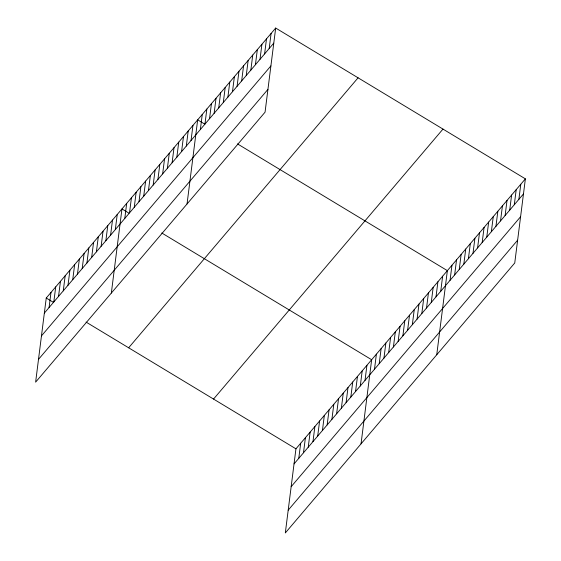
<?xml version="1.0" encoding="UTF-8"?>
<svg xmlns="http://www.w3.org/2000/svg" width="561" height="561" viewBox="0 0 561 561"><rect width="100%" height="100%" fill="white"/><g stroke="black" fill="none" stroke-linecap="round" stroke-linejoin="round"><path stroke-width="0.84" d="M275.682 28.05L46.247 298.031L35.623 382.153L265.058 112.172L275.682 28.05L525.377 178.847L514.753 262.969L285.318 532.95L295.942 448.828L525.377 178.847M49.073 307.54L50.981 292.463M53.807 301.972L55.714 286.895M58.54 296.404L60.448 281.327M63.274 290.836L65.174 275.753M68 285.269L69.908 270.185M72.734 279.694L74.641 264.617M77.467 274.126L79.374 259.049M82.201 268.558L84.108 253.481M86.934 262.99L88.834 247.913M91.667 257.422L93.568 242.345M96.394 251.854L98.301 236.777M101.127 246.286L103.035 231.209M105.861 240.718L107.768 225.641M110.594 235.15L112.495 220.073M115.328 229.582L117.228 214.505M111.337 293.059L121.961 208.937L128.827 213.082M124.787 218.446L126.695 203.37M129.521 212.878L131.428 197.802M134.254 207.311L136.155 192.234M138.988 201.743L140.888 186.666M143.714 196.175L145.622 181.098M148.448 190.607L150.355 175.523M153.181 185.039L155.088 169.955M157.914 179.464L159.815 164.387M162.648 173.896L164.548 158.819M167.374 168.328L169.282 153.251M172.108 162.76L174.015 147.683M176.841 157.192L178.749 142.115M181.575 151.624L183.482 136.547M186.308 146.056L188.208 130.979M191.042 140.488L192.942 125.412M187.044 203.966L197.675 119.844L204.541 123.988M200.361 129.521L202.262 114.444M204.947 124.121L206.855 109.044M209.534 118.722L211.441 103.645M214.127 113.322L216.027 98.245M218.713 107.922L220.62 92.846M223.299 102.523L225.206 87.446M227.892 97.123L229.793 82.046M232.478 91.724L234.386 76.647M237.072 86.324L238.972 71.247M241.658 80.924L243.565 65.847M246.244 75.525L248.151 60.448M250.837 70.125L252.738 55.048M255.423 64.725L257.331 49.648M260.009 59.326L261.917 44.249M264.603 53.926L266.503 38.849M269.189 48.527L271.096 33.45M298.775 458.337L300.675 443.26M303.501 452.769L305.408 437.692M308.234 447.201L310.142 432.124M312.968 441.633L314.875 426.556M317.701 436.065L319.602 420.988M322.435 430.497L324.335 415.421M327.161 424.929L329.069 409.853M331.895 419.362L333.802 404.285M336.628 413.794L338.535 398.717M341.361 408.226L343.262 393.142M346.095 402.658L347.995 387.574M350.821 397.083L352.729 382.006M355.555 391.515L357.462 376.438M360.288 385.947L362.196 370.87M365.022 380.379L366.929 365.302M361.032 443.856L371.655 359.734L161.785 232.99M374.489 369.243L376.389 354.166M379.215 363.675L381.122 348.598M383.948 358.107L385.856 343.03M388.682 352.539L390.589 337.463M393.415 346.971L395.316 331.895M398.149 341.404L400.049 326.327M402.875 335.836L404.783 320.759M407.609 330.268L409.516 315.191M412.342 324.7L414.249 309.623M417.075 319.132L418.976 304.055M421.809 313.564L423.709 298.487M426.535 307.996L428.443 292.912M431.269 302.428L433.176 287.344M436.002 296.853L437.91 281.776M440.736 291.285L442.636 276.208M436.746 354.762L447.369 270.64L237.499 143.897M450.055 280.318L451.963 265.241M454.641 274.918L456.549 259.841M459.235 269.518L461.135 254.442M463.821 264.119L465.728 249.042M468.407 258.719L470.314 243.642M473 253.32L474.901 238.243M477.586 247.92L479.494 232.843M482.18 242.52L484.08 227.443M486.766 237.121L488.666 222.044M491.352 231.721L493.259 216.644M495.945 226.321L497.845 211.245M500.531 220.922L502.439 205.845M505.117 215.522L507.025 200.445M509.711 210.123L511.611 195.046M514.297 204.723L516.204 189.646M518.883 199.323L520.79 184.246M44.34 313.108L273.775 43.127M41.465 335.892L270.9 65.91M38.499 359.37L267.934 89.388M128.644 347.792L358.079 77.811M213.545 399.067L442.98 129.086M294.041 463.905L523.476 193.924M291.159 486.689L520.594 216.714M288.193 510.166L517.628 240.185M46.247 298.031L53.113 302.176M86.071 322.084L295.942 448.828"/></g></svg>
